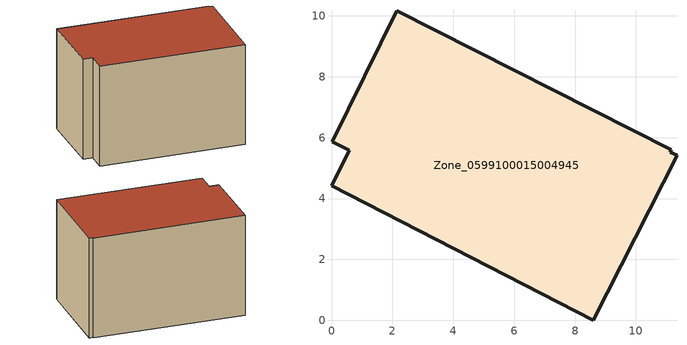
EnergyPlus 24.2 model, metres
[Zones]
Zone_0599100015004945
 floor ground (C_G): 11.35,5.42 8.6,0 0,4.42 0.59,5.59 0.02,5.87 2.15,10.17 11.17,5.6 11.13,5.53 z1.06
 wall outside (C_F): 11.17,5.6 2.15,10.17 0.02,5.87 0.59,5.59 0,4.42 8.6,0 11.35,5.42 11.13,5.53 11.17,5.6 z1.06:7.98
 roof outside (C_R): 11.13,5.53 11.17,5.6 2.15,10.17 0.02,5.87 0.59,5.59 0,4.42 8.6,0 11.35,5.42 z7.98
[BUILDING]
Pand.0599100015004945: North Axis=0; Terrain=City; Loads Convergence Tolerance Value=0.04; Temperature Convergence Tolerance Value=0.4; Solar Distribution=FullExterior; Maximum Number of Warmup Days=25; Minimum Number of Warmup Days=1
[Site:Location]
Rotterdam.The.Hague.AP_ZH_NLD Design_Conditions: Latitude=51.96; Longitude=4.45; Time Zone=1; Elevation=-4.5
[SITE:GROUNDTEMPERATURE:BUILDINGSURFACE]
18, 18, 18, 18, 18, 18, 18, 18, 18, 18, 18, 18
[MATERIAL] Thermal Absorptance=0.9; Solar Absorptance=0.7; Visible Absorptance=0.7
Name | Roughness | Thickness | Conductivity | Density | Specific Heat
G.TC.1946-1964 | MediumSmooth | 0.15 | 1 | 540 | 1210
F.TC.1946-1964 | Rough | 0.3 | 0.857143 | 1920 | 840
R.TC.1946-1964 | MediumRough | 0.2 | 0.235294 | 1500 | 1000
[CONSTRUCTION]
C_G: G.TC.1946-1964
C_F: F.TC.1946-1964
C_R: R.TC.1946-1964
[ZONE]
Zone_0599100015004945: Type=1; Multiplier=1; Ceiling Height=Autocalculate; Volume=Autocalculate; Floor Area=autocalculate; Part of Total Floor Area=Yes
[ZONEINFILTRATION:DESIGNFLOWRATE]
Infil_Zone_0599100015004945: Zone or ZoneList or Space or SpaceList=Zone_0599100015004945; Schedule=AlwaysOn; Design Flow Rate Calculation Method=Flow/Area; Flow Rate per Floor Area=0.003; Constant Term Coefficient=1; Temperature Term Coefficient=0; Velocity Term Coefficient=0; Velocity Squared Term Coefficient=0
[HVACTEMPLATE:ZONE:IDEALLOADSAIRSYSTEM]
Zone_0599100015004945: Maximum Heating Supply Air Temperature=50; Minimum Cooling Supply Air Temperature=13; Maximum Heating Supply Air Humidity Ratio=0.0156; Minimum Cooling Supply Air Humidity Ratio=0.0077; Heating Limit=NoLimit; Cooling Limit=NoLimit; Dehumidification Control Type=ConstantSensibleHeatRatio; Cooling Sensible Heat Ratio=0.7; Dehumidification Setpoint=60; Humidification Control Type=None; Humidification Setpoint=30; Outdoor Air Method=None; Outdoor Air Flow Rate per Person=0.00944; Outdoor Air Flow Rate per Zone Floor Area=0; Outdoor Air Flow Rate per Zone=0; Demand Controlled Ventilation Type=None; Outdoor Air Economizer Type=NoEconomizer; Heat Recovery Type=None; Sensible Heat Recovery Effectiveness=0.7; Latent Heat Recovery Effectiveness=0.65
[ZONECONTROL:THERMOSTAT]
ThermostatControl_Zone_0599100015004945: Zone or ZoneList=Zone_0599100015004945; Control Type Schedule=DualSetpointControlType; Control 1=Thermostat_Zone_0599100015004945; Temperature Difference Between Cutout And Setpoint=0
[THERMOSTATSETPOINT:DUALSETPOINT]
Thermostat_Zone_0599100015004945: Heating Setpoint Temperature Schedule=HeatingSetpoint_Zone_0599100015004945; Cooling Setpoint Temperature Schedule=CoolingSetpoint_Zone_0599100015004945
[SCHEDULE:COMPACT]
HeatingSetpoint_Zone_0599100015004945: Through: 12/31, For: AllDays, Until: 24:00, 21
CoolingSetpoint_Zone_0599100015004945: Through: 12/31, For: AllDays, Until: 24:00, 24
DualSetpointControlType: Through: 12/31, For: AllDays, Until: 24:00, 4
AlwaysOn: Through: 12/31, For: AllDays, Until: 24:00, 1
